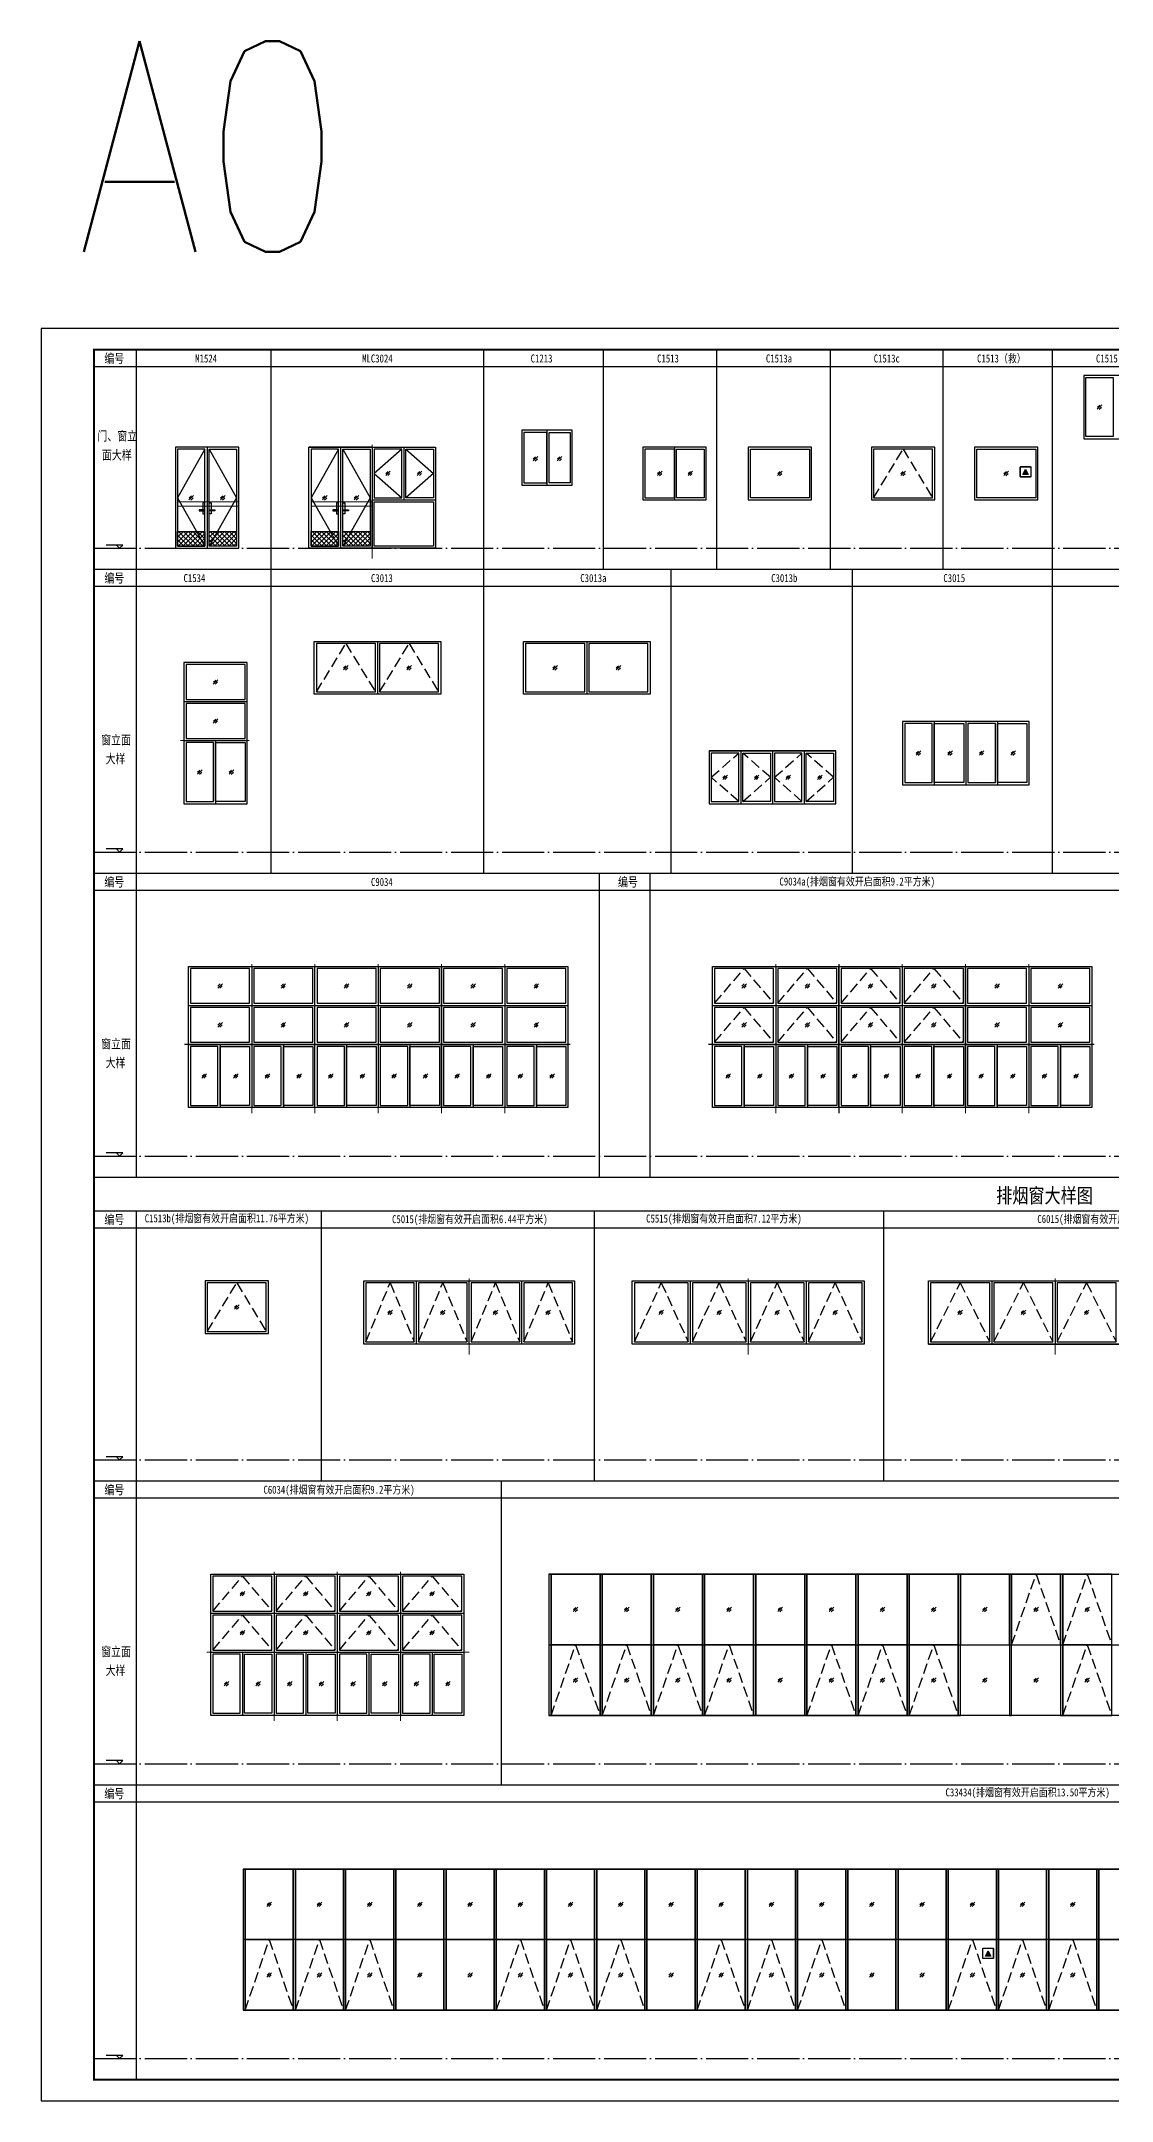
# Model space of a CAD drawing. Extents: x 6843040 to 15500510, y -6507076 to -4940511.
# Drawn here: x 7622462 to 7647852, y -6262272 to -6213400 of the extents above; entities that cross this region are included whole.
import ezdxf

# ---------------------------------------------------------------- set-up
doc = ezdxf.new("R2010")
doc.units = 0
doc.header["$LTSCALE"] = 1000
doc.header["$MEASUREMENT"] = 0
doc.linetypes.add('DASH', pattern=[0.35, 0.25, -0.1])
doc.linetypes.add('DOTE', pattern=[2.42, 2, -0.2, 0.02, -0.2])
for name, color, linetype in [('2-WALL-SOLID', 253, 'Continuous'), ('DIM_ELEV', 3, 'Continuous'), ('DOTE', 8, 'DOTE'), ('E_LINE_1', 1, 'Continuous'), ('E_LINE_3', 7, 'Continuous'), ('E_LINE_6', 11, 'Continuous'), ('PUB_DIM', 3, 'Continuous'), ('PUB_HATCH', 8, 'Continuous'), ('PUB_TEXT', 7, 'Continuous'), ('PUB_TITLE', 4, 'Continuous'), ('TEXT', 7, 'Continuous'), ('WALL', 1, 'Continuous'), ('WINDOW', 4, 'Continuous'), ('门窗开启方向', 8, 'Continuous')]:
    doc.layers.add(name, color=color, linetype=linetype)
doc.styles.add('-宋体', font='', dxfattribs={"width": 0.8})
doc.styles.add('_HZTXT', font='SIMPLEX', dxfattribs={"width": 0.9, "bigfont": 'HZTXT'})
doc.styles.get('-宋体').set_extended_font_data('SimSun')

# ---------------------------------------------------------------- blocks, each defined once
blk = doc.blocks.new('DSX')
at = {"layer": '2-WALL-SOLID'}
for p, q in [((503975789, 2501645805), (503975844, 2501645857)), ((503975790, 2501645829), (503975818, 2501645854)), ((503975813, 2501645805), (503975840, 2501645831))]:
    blk.add_line(p, q, dxfattribs=at)
blk = doc.blocks.new('消防救援标志')
at = {"layer": 'WALL'}
blk.add_hatch(color=256, dxfattribs=at).paths.add_polyline_path([(13378845, 1069457.5), (13377845, 1069457.5), (13378345, 1070457.5)])
for points in [[(13377445, 1070957.5), (13379245, 1070957.5, -0.41421356), (13379345, 1070857.5), (13379345, 1069057.5, -0.41421356), (13379245, 1068957.5), (13377445, 1068957.5, -0.41421356), (13377345, 1069057.5), (13377345, 1070857.5, -0.41421356)], [(13377445, 1070932.5), (13379245, 1070932.5, -0.41421356), (13379320, 1070857.5), (13379320, 1069057.5, -0.41421356), (13379245, 1068982.5), (13377445, 1068982.5, -0.41421356), (13377370, 1069057.5), (13377370, 1070857.5, -0.41421356)]]:
    blk.add_lwpolyline(points, format="xyb", close=True)
blk.add_lwpolyline([(13378845, 1069457.5), (13377845, 1069457.5), (13378345, 1070457.5)], close=True, dxfattribs=at)

msp = doc.modelspace()

# ---------------------------------------------------------------- hatches: boundary and pattern name
at = {"layer": '门窗开启方向'}
h = msp.add_hatch(dxfattribs=at)
h.set_pattern_fill('ANSI37', color=256, scale=50, style=0)
h.set_pattern_definition([(45, (6601749, -5734486.73), (-56.126601, 56.126601), []), (135, (6601749, -5734486.73), (-56.126601, -56.126601), [])])
h.paths.add_polyline_path([(7625696.3, -6225382.1), (7625696.3, -6225032.1), (7626346.3, -6225032.1), (7626346.3, -6225382.1)])
h = msp.add_hatch(dxfattribs=at)
h.set_pattern_fill('ANSI37', color=256, scale=50, style=0)
h.set_pattern_definition([(45, (6602499, -5734486.73), (-56.126601, 56.126601), []), (135, (6602499, -5734486.73), (-56.126601, -56.126601), [])])
h.paths.add_polyline_path([(7626446.3, -6225382.1), (7626446.3, -6225032.1), (7627096.3, -6225032.1), (7627096.3, -6225382.1)])
h = msp.add_hatch(dxfattribs=at)
h.set_pattern_fill('ANSI37', color=256, scale=50, style=0)
h.set_pattern_definition([(45, (6604914.84, -5734486.73), (-56.126601, 56.126601), []), (135, (6604914.84, -5734486.73), (-56.126601, -56.126601), [])])
h.paths.add_polyline_path([(7628862.1, -6225382.1), (7628862.1, -6225032.1), (7629512.1, -6225032.1), (7629512.1, -6225382.1)])
h = msp.add_hatch(dxfattribs=at)
h.set_pattern_fill('ANSI37', color=256, scale=50, style=0)
h.set_pattern_definition([(45, (6605664.84, -5734486.73), (-56.126601, 56.126601), []), (135, (6605664.84, -5734486.73), (-56.126601, -56.126601), [])])
h.paths.add_polyline_path([(7629612.1, -6225382.1), (7629612.1, -6225032.1), (7630262.1, -6225032.1), (7630262.1, -6225382.1)])

# ---------------------------------------------------------------- linework, layer by layer
for points in [[(7647188.4, -6222832.1), (7648688.4, -6222832.1), (7648688.4, -6221332.1), (7647188.4, -6221332.1)], [(7633857.5, -6223932.1), (7635057.5, -6223932.1), (7635057.5, -6222632), (7633857.5, -6222632)], [(7625646.3, -6225432.1), (7627146.3, -6225432.1), (7627146.3, -6223032.1), (7625646.3, -6223032.1)], [(7631812.1, -6225432.1), (7628812.1, -6225432.1), (7628812.1, -6223032.1), (7631812.1, -6223032.1)], [(7636731.7, -6224282.1), (7638231.7, -6224282.1), (7638231.7, -6223032), (7636731.7, -6223032)], [(7639231.7, -6224282.1), (7640731.7, -6224282.1), (7640731.7, -6223032), (7639231.7, -6223032)], [(7642153, -6224282.1), (7643653, -6224282.1), (7643653, -6223032), (7642153, -6223032)], [(7644598.6, -6224282.1), (7646098.6, -6224282.1), (7646098.6, -6223032), (7644598.6, -6223032)], [(7625847.6, -6231492.8), (7627347.6, -6231492.8), (7627347.6, -6228142.8), (7625847.6, -6228142.8)], [(7642891, -6231042.9), (7645891, -6231042.9), (7645891, -6229542.8), (7642891, -6229542.8)], [(7634954.8, -6238703.6), (7625954.8, -6238703.6), (7625954.8, -6235353.6), (7634954.8, -6235353.6)], [(7631954.8, -6238703.6), (7628954.8, -6238703.6), (7628954.8, -6235353.6), (7631954.8, -6235353.6)], [(7634954.8, -6238703.6), (7631954.8, -6238703.6), (7631954.8, -6235353.6), (7634954.8, -6235353.6)], [(7641382.2, -6238703.6), (7638382.2, -6238703.6), (7638382.2, -6235353.6), (7641382.2, -6235353.6)], [(7644382.2, -6238703.6), (7641382.2, -6238703.6), (7641382.2, -6235353.6), (7644382.2, -6235353.6)], [(7647382.2, -6238703.6), (7644382.2, -6238703.6), (7644382.2, -6235353.6), (7647382.2, -6235353.6)], [(7626350.8, -6244064.2), (7627850.8, -6244064.2), (7627850.8, -6242814.1), (7626350.8, -6242814.1)], [(7635111.4, -6244314.1), (7630111.4, -6244314.1), (7630111.4, -6242814.1), (7635111.4, -6242814.1)], [(7641981.2, -6244314.1), (7636481.2, -6244314.1), (7636481.2, -6242814.1), (7641981.2, -6242814.1)], [(7649506.2, -6244314.1), (7643506.2, -6244314.1), (7643506.2, -6242814.1), (7649506.2, -6242814.1)], [(7632484.6, -6253125), (7626484.6, -6253125), (7626484.6, -6249775), (7632484.6, -6249775)]]:
    msp.add_lwpolyline(points, close=True)
for points in [[(7630312.1, -6224282.1), (7631812.1, -6224282.1)], [(7628812.1, -6225432.1), (7630312.1, -6225432.1)]]:
    msp.add_lwpolyline(points)
at = {"layer": 'DIM_ELEV'}
for p, q in [((7624395.5, -6225357.1), (7624001.4, -6225357.1)), ((7624320.5, -6225432.1), (7624245.5, -6225357.1)), ((7624320.5, -6225432.1), (7624395.5, -6225357.1)), ((7624395.5, -6232567.8), (7624001.4, -6232567.8)), ((7624320.5, -6232642.8), (7624245.5, -6232567.8)), ((7624320.5, -6232642.8), (7624395.5, -6232567.8)), ((7624395.5, -6239778.6), (7624001.4, -6239778.6)), ((7624320.5, -6239853.6), (7624245.5, -6239778.6)), ((7624320.5, -6239853.6), (7624395.5, -6239778.6)), ((7624395.5, -6246989.3), (7624001.4, -6246989.3)), ((7624320.5, -6247064.3), (7624245.5, -6246989.3)), ((7624320.5, -6247064.3), (7624395.5, -6246989.3)), ((7624395.5, -6254200), (7624001.4, -6254200)), ((7624320.5, -6254275), (7624245.5, -6254200)), ((7624320.5, -6254275), (7624395.5, -6254200)), ((7624395.5, -6261196.4), (7624001.4, -6261196.4)), ((7624320.5, -6261271.4), (7624245.5, -6261196.4)), ((7624320.5, -6261271.4), (7624395.5, -6261196.4))]:
    msp.add_line(p, q, dxfattribs=at)
at = {"layer": 'DOTE', "linetype": 'DOTE', "ltscale": 0.5}
for p, q in [((7623712.5, -6225432.1), (7664082.6, -6225432.1)), ((7623712.5, -6232642.8), (7664082.6, -6232642.8)), ((7623712.5, -6239853.6), (7664082.6, -6239853.6)), ((7623712.5, -6247064.3), (7664082.6, -6247064.3)), ((7623712.5, -6254275), (7667106.5, -6254275)), ((7623712.5, -6261271.4), (7667106.5, -6261271.4))]:
    msp.add_line(p, q, dxfattribs=at)
at = {"layer": 'E_LINE_1', "linetype": 'DASH', "const_width": 20}
for points in [[(7625696.3, -6224332.1), (7627146.3, -6224332.1)], [(7625696.3, -6224432.1), (7627146.3, -6224432.1)], [(7628862.1, -6224332.1), (7630312.1, -6224332.1)], [(7628862.1, -6224432.1), (7630312.1, -6224432.1)]]:
    msp.add_lwpolyline(points, dxfattribs=at)
at = {"layer": 'E_LINE_3'}
for points in [[(7631937.4, -6227642.7), (7631937.4, -6228892.8), (7628937.3, -6228892.8), (7628937.3, -6227642.8), (7631937.3, -6227642.8)], [(7636901.6, -6227642.7), (7636901.6, -6228892.8), (7633901.6, -6228892.8), (7633901.6, -6227642.8), (7636901.6, -6227642.8)], [(7627250.3, -6256771.4), (7660650.3, -6256771.4)], [(7660650.3, -6260121.4), (7627250.3, -6260121.4)]]:
    msp.add_lwpolyline(points, dxfattribs=at)
msp.add_lwpolyline([(7638305, -6231492.8), (7641305, -6231492.8), (7641305, -6230242.7), (7638305, -6230242.7)], close=True, dxfattribs=at)
at = {"layer": 'E_LINE_6'}
for points in [[(7634554.1, -6249775), (7634504.1, -6249775), (7634504.1, -6253125), (7634554.1, -6253125)], [(7635767.6, -6249775), (7635717.6, -6249775), (7635717.6, -6253125), (7635767.6, -6253125)], [(7636981, -6249775), (7636931, -6249775), (7636931, -6253125), (7636981, -6253125)], [(7638194.5, -6249775), (7638144.5, -6249775), (7638144.5, -6253125), (7638194.5, -6253125)], [(7639408, -6249775), (7639358, -6249775), (7639358, -6253125), (7639408, -6253125)], [(7640621.4, -6249775), (7640571.4, -6249775), (7640571.4, -6253125), (7640621.4, -6253125)], [(7641834.9, -6249775), (7641784.9, -6249775), (7641784.9, -6253125), (7641834.9, -6253125)], [(7643048.3, -6249775), (7642998.3, -6249775), (7642998.3, -6253125), (7643048.3, -6253125)], [(7644261.8, -6249775), (7644211.8, -6249775), (7644211.8, -6253125), (7644261.8, -6253125)], [(7645475.3, -6249775), (7645425.3, -6249775), (7645425.3, -6253125), (7645475.3, -6253125)], [(7646688.7, -6249775), (7646638.7, -6249775), (7646638.7, -6253125), (7646688.7, -6253125)], [(7627300.3, -6256771.4), (7627250.3, -6256771.4), (7627250.3, -6260121.4), (7627300.3, -6260121.4)], [(7628491.4, -6256771.4), (7628441.4, -6256771.4), (7628441.4, -6260121.4), (7628491.4, -6260121.4)], [(7629682.5, -6256771.4), (7629632.5, -6256771.4), (7629632.5, -6260121.4), (7629682.5, -6260121.4)], [(7630873.5, -6256771.4), (7630823.5, -6256771.4), (7630823.5, -6260121.4), (7630873.5, -6260121.4)], [(7632064.6, -6256771.4), (7632014.6, -6256771.4), (7632014.6, -6260121.4), (7632064.6, -6260121.4)], [(7633255.7, -6256771.4), (7633205.7, -6256771.4), (7633205.7, -6260121.4), (7633255.7, -6260121.4)], [(7634446.7, -6256771.4), (7634396.7, -6256771.4), (7634396.7, -6260121.4), (7634446.7, -6260121.4)], [(7635637.8, -6256771.4), (7635587.8, -6256771.4), (7635587.8, -6260121.4), (7635637.8, -6260121.4)], [(7636828.9, -6256771.4), (7636778.9, -6256771.4), (7636778.9, -6260121.4), (7636828.9, -6260121.4)], [(7638020, -6256771.4), (7637970, -6256771.4), (7637970, -6260121.4), (7638020, -6260121.4)], [(7639211, -6256771.4), (7639161, -6256771.4), (7639161, -6260121.4), (7639211, -6260121.4)], [(7640402.1, -6256771.4), (7640352.1, -6256771.4), (7640352.1, -6260121.4), (7640402.1, -6260121.4)], [(7641593.2, -6256771.4), (7641543.2, -6256771.4), (7641543.2, -6260121.4), (7641593.2, -6260121.4)], [(7642784.2, -6256771.4), (7642734.2, -6256771.4), (7642734.2, -6260121.4), (7642784.2, -6260121.4)], [(7643975.3, -6256771.4), (7643925.3, -6256771.4), (7643925.3, -6260121.4), (7643975.3, -6260121.4)], [(7645166.4, -6256771.4), (7645116.4, -6256771.4), (7645116.4, -6260121.4), (7645166.4, -6260121.4)], [(7646357.5, -6256771.4), (7646307.5, -6256771.4), (7646307.5, -6260121.4), (7646357.5, -6260121.4)], [(7647548.5, -6256771.4), (7647498.5, -6256771.4), (7647498.5, -6260121.4), (7647548.5, -6260121.4)]]:
    msp.add_lwpolyline(points, close=True, dxfattribs=at)
at = {"layer": 'PUB_DIM', "const_width": 25}
for points in [[(7630312.1, -6225677.9), (7630312.1, -6222974.9)], [(7627401.2, -6229992.8), (7625759.2, -6229992.8)], [(7627454.8, -6238841.6), (7627454.8, -6235296.3)], [(7628954.8, -6238841.6), (7628954.8, -6235296.3)], [(7630454.8, -6238841.6), (7630454.8, -6235296.3)], [(7631954.8, -6238841.6), (7631954.8, -6235296.3)], [(7633454.8, -6238841.6), (7633454.8, -6235296.3)], [(7639882.2, -6238841.6), (7639882.2, -6235296.3)], [(7641382.2, -6238841.6), (7641382.2, -6235296.3)], [(7642882.2, -6238841.6), (7642882.2, -6235296.3)], [(7644382.2, -6238841.6), (7644382.2, -6235296.3)], [(7645882.2, -6238841.6), (7645882.2, -6235296.3)], [(7635008.4, -6237203.5), (7625854.6, -6237203.5)], [(7647435.8, -6237203.5), (7638282, -6237203.5)], [(7632611.4, -6244566.3), (7632611.4, -6242756.8)], [(7639231.2, -6244566.3), (7639231.2, -6242756.8)], [(7646506.2, -6244566.3), (7646506.2, -6242756.8)], [(7627984.6, -6253263), (7627984.6, -6249717.7)], [(7629484.6, -6253263), (7629484.6, -6249717.7)], [(7630984.6, -6253263), (7630984.6, -6249717.7)], [(7632618.8, -6251625), (7626384.5, -6251625)]]:
    msp.add_lwpolyline(points, dxfattribs=at)
at = {"layer": 'PUB_TITLE', "linetype": 'ByBlock'}
for p, q in [((7623712.5, -6221121.5), (7664082.6, -6221121.5)), ((7623712.5, -6225932.3), (7664082.6, -6225932.3)), ((7623712.5, -6226332.3), (7664082.6, -6226332.3)), ((7623712.5, -6233143), (7664082.6, -6233143)), ((7623712.5, -6233543), (7664082.6, -6233543)), ((7623712.5, -6240353.7), (7664082.6, -6240353.7)), ((7623712.5, -6241153.7), (7664082.6, -6241153.7)), ((7623712.5, -6241553.7), (7664082.6, -6241553.7)), ((7623712.5, -6247964.4), (7667106.5, -6247964.4)), ((7623712.5, -6254775.1), (7667106.5, -6254775.1)), ((7623712.5, -6255175.1), (7667106.5, -6255175.1))]:
    msp.add_line(p, q, dxfattribs=at)
at = {"layer": 'PUB_TITLE'}
msp.add_lwpolyline([(7622462.5, -6262271.5), (7681912.5, -6262271.5), (7681912.5, -6220221.5), (7622462.5, -6220221.5)], close=True, dxfattribs=at)
at = {"layer": 'PUB_TITLE', "const_width": 50}
msp.add_lwpolyline([(7623712.5, -6261771.5), (7681412.5, -6261771.5), (7681412.5, -6220721.5), (7623712.5, -6220721.5)], close=True, dxfattribs=at)
at = {"layer": 'PUB_TITLE', "linetype": 'ByBlock'}
for points in [[(7624712.5, -6220721.5), (7624712.5, -6240353.7)], [(7627906.1, -6220721.5), (7627906.1, -6233143)], [(7632951.8, -6220721.5), (7632951.8, -6233143)], [(7635790.8, -6220721.5), (7635790.8, -6225932.3)], [(7638480.8, -6220721.5), (7638480.8, -6225932.3)], [(7641170.8, -6220721.5), (7641170.8, -6225932.3)], [(7643847.6, -6220721.5), (7643847.6, -6225932.3)], [(7646434.5, -6220721.5), (7646434.5, -6225932.3)], [(7637392.5, -6225932.3), (7637392.5, -6233143)], [(7641696.7, -6225932.3), (7641696.7, -6233143)], [(7646434.5, -6225932.3), (7646434.5, -6233143)], [(7635693, -6233143), (7635693, -6240353.7)], [(7636893, -6233143), (7636893, -6240353.7)], [(7624712.5, -6241153.7), (7624712.5, -6261771.5)], [(7629099.2, -6241153.7), (7629099.2, -6247564.4)], [(7635576.5, -6241153.7), (7635576.5, -6247564.4)], [(7642436.6, -6241153.7), (7642436.6, -6247564.4)], [(7623712.5, -6247564.4), (7667106.5, -6247564.4), (7667106.5, -6261771.5)], [(7633371.4, -6247564.4), (7633371.4, -6254775.1)]]:
    msp.add_lwpolyline(points, dxfattribs=at)
at = {"layer": 'WINDOW'}
for points in [[(7647888.4, -6222782.1), (7647238.4, -6222782.1), (7647238.4, -6221382.1), (7647888.4, -6221382.1)], [(7634457.5, -6222682), (7633907.5, -6222682), (7633907.5, -6223882.1), (7634457.5, -6223882.1)], [(7634507.5, -6222682), (7635007.5, -6222682), (7635007.5, -6223882.1), (7634507.5, -6223882.1)], [(7626346.3, -6223082.1), (7625696.3, -6223082.1), (7625696.3, -6225382.1), (7626346.3, -6225382.1)], [(7626446.3, -6223082.1), (7627096.3, -6223082.1), (7627096.3, -6225382.1), (7626446.3, -6225382.1)], [(7629512.1, -6223082.1), (7628862.1, -6223082.1), (7628862.1, -6225382.1), (7629512.1, -6225382.1)], [(7629612.1, -6223082.1), (7630262.1, -6223082.1), (7630262.1, -6225382.1), (7629612.1, -6225382.1)], [(7631012.1, -6223082.1), (7630362.1, -6223082.1), (7630362.1, -6224232.1), (7631012.1, -6224232.1)], [(7631112.1, -6223082.1), (7631762.1, -6223082.1), (7631762.1, -6224232.1), (7631112.1, -6224232.1)], [(7637481.7, -6223082), (7636781.7, -6223082), (7636781.7, -6224232.1), (7637481.7, -6224232.1)], [(7637531.7, -6223082), (7638181.7, -6223082), (7638181.7, -6224232.1), (7637531.7, -6224232.1)], [(7639281.7, -6223082), (7640681.7, -6223082), (7640681.7, -6224232.1), (7639281.7, -6224232.1)], [(7643603, -6223082), (7642203, -6223082), (7642203, -6224232.1), (7643603, -6224232.1)], [(7644648.6, -6223082), (7646048.6, -6223082), (7646048.6, -6224232.1), (7644648.6, -6224232.1)], [(7630312.1, -6224282.1), (7631812.1, -6224282.1), (7631812.1, -6225432.1), (7630312.1, -6225432.1)], [(7630362.1, -6224332.1), (7631762.1, -6224332.1), (7631762.1, -6225382.1), (7630362.1, -6225382.1)], [(7630387.3, -6227692.8), (7628987.3, -6227692.8), (7628987.3, -6228842.8), (7630387.3, -6228842.8)], [(7631887.3, -6227692.8), (7630487.3, -6227692.8), (7630487.3, -6228842.8), (7631887.3, -6228842.8)], [(7635351.6, -6227692.8), (7633951.6, -6227692.8), (7633951.6, -6228842.8), (7635351.6, -6228842.8)], [(7636851.6, -6227692.8), (7635451.6, -6227692.8), (7635451.6, -6228842.8), (7636851.6, -6228842.8)], [(7625897.6, -6229017.8), (7627297.6, -6229017.8), (7627297.6, -6228192.8), (7625897.6, -6228192.8)], [(7625897.6, -6229942.8), (7627297.6, -6229942.8), (7627297.6, -6229117.8), (7625897.6, -6229117.8)], [(7642941, -6230992.9), (7643591, -6230992.9), (7643591, -6229592.8), (7642941, -6229592.8)], [(7644340.9, -6230992.9), (7643641, -6230992.9), (7643641, -6229592.8), (7644341, -6229592.8)], [(7644441, -6230992.9), (7645091, -6230992.9), (7645091, -6229592.8), (7644441, -6229592.8)], [(7645841, -6230992.9), (7645141, -6230992.9), (7645141, -6229592.8), (7645841, -6229592.8)], [(7626547.6, -6230042.8), (7625897.6, -6230042.8), (7625897.6, -6231442.8), (7626547.6, -6231442.8)], [(7626597.6, -6230042.8), (7627297.6, -6230042.8), (7627297.6, -6231442.8), (7626597.6, -6231442.8)], [(7639005, -6230292.7), (7638355, -6230292.7), (7638355, -6231442.8), (7639005, -6231442.8)], [(7639105, -6230292.7), (7639755, -6230292.7), (7639755, -6231442.8), (7639105, -6231442.8)], [(7640505, -6230292.7), (7639855, -6230292.7), (7639855, -6231442.8), (7640505, -6231442.8)], [(7640605, -6230292.7), (7641255, -6230292.7), (7641255, -6231442.8), (7640605, -6231442.8)], [(7627404.8, -6235403.6), (7626004.8, -6235403.6), (7626004.8, -6236228.6), (7627404.8, -6236228.6)], [(7628904.8, -6235403.6), (7627504.8, -6235403.6), (7627504.8, -6236228.6), (7628904.8, -6236228.6)], [(7630404.8, -6235403.6), (7629004.8, -6235403.6), (7629004.8, -6236228.6), (7630404.8, -6236228.6)], [(7631904.8, -6235403.6), (7630504.8, -6235403.6), (7630504.8, -6236228.6), (7631904.8, -6236228.6)], [(7633404.8, -6235403.6), (7632004.8, -6235403.6), (7632004.8, -6236228.6), (7633404.8, -6236228.6)], [(7634904.8, -6235403.6), (7633504.8, -6235403.6), (7633504.8, -6236228.6), (7634904.8, -6236228.6)], [(7639832.2, -6235403.6), (7638432.2, -6235403.6), (7638432.2, -6236228.6), (7639832.2, -6236228.6)], [(7641332.2, -6235403.6), (7639932.2, -6235403.6), (7639932.2, -6236228.6), (7641332.2, -6236228.6)], [(7642832.2, -6235403.6), (7641432.2, -6235403.6), (7641432.2, -6236228.6), (7642832.2, -6236228.6)], [(7644332.2, -6235403.6), (7642932.2, -6235403.6), (7642932.2, -6236228.6), (7644332.2, -6236228.6)], [(7645832.2, -6235403.6), (7644432.2, -6235403.6), (7644432.2, -6236228.6), (7645832.2, -6236228.6)], [(7647332.2, -6235403.6), (7645932.2, -6235403.6), (7645932.2, -6236228.6), (7647332.2, -6236228.6)], [(7627404.8, -6236328.6), (7626004.8, -6236328.6), (7626004.8, -6237153.6), (7627404.8, -6237153.6)], [(7628904.8, -6236328.6), (7627504.8, -6236328.6), (7627504.8, -6237153.6), (7628904.8, -6237153.6)], [(7630404.8, -6236328.6), (7629004.8, -6236328.6), (7629004.8, -6237153.6), (7630404.8, -6237153.6)], [(7631904.8, -6236328.6), (7630504.8, -6236328.6), (7630504.8, -6237153.6), (7631904.8, -6237153.6)], [(7633404.8, -6236328.6), (7632004.8, -6236328.6), (7632004.8, -6237153.6), (7633404.8, -6237153.6)], [(7634904.8, -6236328.6), (7633504.8, -6236328.6), (7633504.8, -6237153.6), (7634904.8, -6237153.6)], [(7639832.2, -6236328.6), (7638432.2, -6236328.6), (7638432.2, -6237153.6), (7639832.2, -6237153.6)], [(7641332.2, -6236328.6), (7639932.2, -6236328.6), (7639932.2, -6237153.6), (7641332.2, -6237153.6)], [(7642832.2, -6236328.6), (7641432.2, -6236328.6), (7641432.2, -6237153.6), (7642832.2, -6237153.6)], [(7644332.2, -6236328.6), (7642932.2, -6236328.6), (7642932.2, -6237153.6), (7644332.2, -6237153.6)], [(7645832.2, -6236328.6), (7644432.2, -6236328.6), (7644432.2, -6237153.6), (7645832.2, -6237153.6)], [(7647332.2, -6236328.6), (7645932.2, -6236328.6), (7645932.2, -6237153.6), (7647332.2, -6237153.6)], [(7626654.8, -6237253.6), (7626004.8, -6237253.6), (7626004.8, -6238653.6), (7626654.8, -6238653.6)], [(7626704.8, -6237253.6), (7627404.8, -6237253.6), (7627404.8, -6238653.6), (7626704.8, -6238653.6)], [(7628154.8, -6237253.6), (7627504.8, -6237253.6), (7627504.8, -6238653.6), (7628154.8, -6238653.6)], [(7628204.8, -6237253.6), (7628904.8, -6237253.6), (7628904.8, -6238653.6), (7628204.8, -6238653.6)], [(7629654.8, -6237253.6), (7629004.8, -6237253.6), (7629004.8, -6238653.6), (7629654.8, -6238653.6)], [(7629704.8, -6237253.6), (7630404.8, -6237253.6), (7630404.8, -6238653.6), (7629704.8, -6238653.6)], [(7631154.8, -6237253.6), (7630504.8, -6237253.6), (7630504.8, -6238653.6), (7631154.8, -6238653.6)], [(7631204.8, -6237253.6), (7631904.8, -6237253.6), (7631904.8, -6238653.6), (7631204.8, -6238653.6)], [(7632654.8, -6237253.6), (7632004.8, -6237253.6), (7632004.8, -6238653.6), (7632654.8, -6238653.6)], [(7632704.8, -6237253.6), (7633404.8, -6237253.6), (7633404.8, -6238653.6), (7632704.8, -6238653.6)], [(7634154.8, -6237253.6), (7633504.8, -6237253.6), (7633504.8, -6238653.6), (7634154.8, -6238653.6)], [(7634204.8, -6237253.6), (7634904.8, -6237253.6), (7634904.8, -6238653.6), (7634204.8, -6238653.6)], [(7639082.2, -6237253.6), (7638432.2, -6237253.6), (7638432.2, -6238653.6), (7639082.2, -6238653.6)], [(7639132.2, -6237253.6), (7639832.2, -6237253.6), (7639832.2, -6238653.6), (7639132.2, -6238653.6)], [(7640582.2, -6237253.6), (7639932.2, -6237253.6), (7639932.2, -6238653.6), (7640582.2, -6238653.6)], [(7640632.2, -6237253.6), (7641332.2, -6237253.6), (7641332.2, -6238653.6), (7640632.2, -6238653.6)], [(7642082.2, -6237253.6), (7641432.2, -6237253.6), (7641432.2, -6238653.6), (7642082.2, -6238653.6)], [(7642132.2, -6237253.6), (7642832.2, -6237253.6), (7642832.2, -6238653.6), (7642132.2, -6238653.6)], [(7643582.2, -6237253.6), (7642932.2, -6237253.6), (7642932.2, -6238653.6), (7643582.2, -6238653.6)], [(7643632.2, -6237253.6), (7644332.2, -6237253.6), (7644332.2, -6238653.6), (7643632.2, -6238653.6)], [(7645082.2, -6237253.6), (7644432.2, -6237253.6), (7644432.2, -6238653.6), (7645082.2, -6238653.6)], [(7645132.2, -6237253.6), (7645832.2, -6237253.6), (7645832.2, -6238653.6), (7645132.2, -6238653.6)], [(7646582.2, -6237253.6), (7645932.2, -6237253.6), (7645932.2, -6238653.6), (7646582.2, -6238653.6)], [(7646632.2, -6237253.6), (7647332.2, -6237253.6), (7647332.2, -6238653.6), (7646632.2, -6238653.6)], [(7627800.8, -6242864.1), (7626400.8, -6242864.1), (7626400.8, -6244014.2), (7627800.8, -6244014.2)], [(7630161.4, -6244264.1), (7631311.4, -6244264.1), (7631311.4, -6242864.1), (7630161.4, -6242864.1)], [(7631411.4, -6244264.1), (7632561.4, -6244264.1), (7632561.4, -6242864.1), (7631411.4, -6242864.1)], [(7632661.4, -6244264.1), (7633811.4, -6244264.1), (7633811.4, -6242864.1), (7632661.4, -6242864.1)], [(7633911.4, -6244264.1), (7635061.4, -6244264.1), (7635061.4, -6242864.1), (7633911.4, -6242864.1)], [(7637806.2, -6242864.1), (7636531.2, -6242864.1), (7636531.2, -6244264.1), (7637806.2, -6244264.1)], [(7639181.2, -6242864.1), (7637906.2, -6242864.1), (7637906.2, -6244264.1), (7639181.2, -6244264.1)], [(7640556.2, -6242864.1), (7639281.2, -6242864.1), (7639281.2, -6244264.1), (7640556.2, -6244264.1)], [(7641931.2, -6242864.1), (7640656.2, -6242864.1), (7640656.2, -6244264.1), (7641931.2, -6244264.1)], [(7644956.2, -6242864.1), (7643556.2, -6242864.1), (7643556.2, -6244264.1), (7644956.2, -6244264.1)], [(7646456.2, -6242864.1), (7645056.2, -6242864.1), (7645056.2, -6244264.1), (7646456.2, -6244264.1)], [(7647956.2, -6242864.1), (7646556.2, -6242864.1), (7646556.2, -6244264.1), (7647956.2, -6244264.1)], [(7627934.6, -6249825), (7626534.6, -6249825), (7626534.6, -6250650), (7627934.6, -6250650)], [(7629434.6, -6249825), (7628034.6, -6249825), (7628034.6, -6250650), (7629434.6, -6250650)], [(7630934.6, -6249825), (7629534.6, -6249825), (7629534.6, -6250650), (7630934.6, -6250650)], [(7632434.6, -6249825), (7631034.6, -6249825), (7631034.6, -6250650), (7632434.6, -6250650)], [(7634554.1, -6251450), (7635717.6, -6251450), (7635717.6, -6249775), (7634554.1, -6249775)], [(7635767.6, -6251450), (7636931, -6251450), (7636931, -6249775), (7635767.6, -6249775)], [(7636981, -6251450), (7638144.5, -6251450), (7638144.5, -6249775), (7636981, -6249775)], [(7638194.5, -6251450), (7639358, -6251450), (7639358, -6249775), (7638194.5, -6249775)], [(7639408, -6251450), (7640571.4, -6251450), (7640571.4, -6249775), (7639408, -6249775)], [(7640621.4, -6251450), (7641784.9, -6251450), (7641784.9, -6249775), (7640621.4, -6249775)], [(7641834.9, -6251450), (7642998.3, -6251450), (7642998.3, -6249775), (7641834.9, -6249775)], [(7643048.3, -6251450), (7644211.8, -6251450), (7644211.8, -6249775), (7643048.3, -6249775)], [(7644261.8, -6251450), (7645425.3, -6251450), (7645425.3, -6249775), (7644261.8, -6249775)], [(7645475.3, -6251450), (7646638.7, -6251450), (7646638.7, -6249775), (7645475.3, -6249775)], [(7646688.7, -6251450), (7647852.2, -6251450), (7647852.2, -6249775), (7646688.7, -6249775)], [(7627934.6, -6250750), (7626534.6, -6250750), (7626534.6, -6251575), (7627934.6, -6251575)], [(7629434.6, -6250750), (7628034.6, -6250750), (7628034.6, -6251575), (7629434.6, -6251575)], [(7630934.6, -6250750), (7629534.6, -6250750), (7629534.6, -6251575), (7630934.6, -6251575)], [(7632434.6, -6250750), (7631034.6, -6250750), (7631034.6, -6251575), (7632434.6, -6251575)], [(7634554.1, -6253125), (7635717.6, -6253125), (7635717.6, -6251450), (7634554.1, -6251450)], [(7635767.6, -6253125), (7636931, -6253125), (7636931, -6251450), (7635767.6, -6251450)], [(7636981, -6253125), (7638144.5, -6253125), (7638144.5, -6251450), (7636981, -6251450)], [(7638194.5, -6253125), (7639358, -6253125), (7639358, -6251450), (7638194.5, -6251450)], [(7639408, -6253125), (7640571.4, -6253125), (7640571.4, -6251450), (7639408, -6251450)], [(7640621.4, -6253125), (7641784.9, -6253125), (7641784.9, -6251450), (7640621.4, -6251450)], [(7641834.9, -6253125), (7642998.3, -6253125), (7642998.3, -6251450), (7641834.9, -6251450)], [(7643048.3, -6253125), (7644211.8, -6253125), (7644211.8, -6251450), (7643048.3, -6251450)], [(7646688.7, -6253125), (7647852.2, -6253125), (7647852.2, -6251450), (7646688.7, -6251450)], [(7627184.6, -6251675), (7626534.6, -6251675), (7626534.6, -6253075), (7627184.6, -6253075)], [(7627284.6, -6251675), (7627934.6, -6251675), (7627934.6, -6253075), (7627284.6, -6253075)], [(7628684.6, -6251675), (7628034.6, -6251675), (7628034.6, -6253075), (7628684.6, -6253075)], [(7628784.6, -6251675), (7629434.6, -6251675), (7629434.6, -6253075), (7628784.6, -6253075)], [(7630184.6, -6251675), (7629534.6, -6251675), (7629534.6, -6253075), (7630184.6, -6253075)], [(7630284.6, -6251675), (7630934.6, -6251675), (7630934.6, -6253075), (7630284.6, -6253075)], [(7631684.6, -6251675), (7631034.6, -6251675), (7631034.6, -6253075), (7631684.6, -6253075)], [(7631784.6, -6251675), (7632434.6, -6251675), (7632434.6, -6253075), (7631784.6, -6253075)], [(7627300.3, -6258446.4), (7628441.4, -6258446.4), (7628441.4, -6256771.4), (7627300.3, -6256771.4)], [(7628491.4, -6258446.4), (7629632.5, -6258446.4), (7629632.5, -6256771.4), (7628491.4, -6256771.4)], [(7629682.5, -6258446.4), (7630823.5, -6258446.4), (7630823.5, -6256771.4), (7629682.5, -6256771.4)], [(7630873.5, -6258446.4), (7632014.6, -6258446.4), (7632014.6, -6256771.4), (7630873.5, -6256771.4)], [(7632064.6, -6258446.4), (7633205.7, -6258446.4), (7633205.7, -6256771.4), (7632064.6, -6256771.4)], [(7633255.7, -6258446.4), (7634396.7, -6258446.4), (7634396.7, -6256771.4), (7633255.7, -6256771.4)], [(7634446.7, -6258446.4), (7635587.8, -6258446.4), (7635587.8, -6256771.4), (7634446.7, -6256771.4)], [(7635637.8, -6258446.4), (7636778.9, -6258446.4), (7636778.9, -6256771.4), (7635637.8, -6256771.4)], [(7636828.9, -6258446.4), (7637970, -6258446.4), (7637970, -6256771.4), (7636828.9, -6256771.4)], [(7638020, -6258446.4), (7639161, -6258446.4), (7639161, -6256771.4), (7638020, -6256771.4)], [(7639211, -6258446.4), (7640352.1, -6258446.4), (7640352.1, -6256771.4), (7639211, -6256771.4)], [(7640402.1, -6258446.4), (7641543.2, -6258446.4), (7641543.2, -6256771.4), (7640402.1, -6256771.4)], [(7641593.2, -6258446.4), (7642734.2, -6258446.4), (7642734.2, -6256771.4), (7641593.2, -6256771.4)], [(7642784.2, -6258446.4), (7643925.3, -6258446.4), (7643925.3, -6256771.4), (7642784.2, -6256771.4)], [(7643975.3, -6258446.4), (7645116.4, -6258446.4), (7645116.4, -6256771.4), (7643975.3, -6256771.4)], [(7645166.4, -6258446.4), (7646307.5, -6258446.4), (7646307.5, -6256771.4), (7645166.4, -6256771.4)], [(7646357.5, -6258446.4), (7647498.5, -6258446.4), (7647498.5, -6256771.4), (7646357.5, -6256771.4)], [(7647548.5, -6258446.4), (7648689.6, -6258446.4), (7648689.6, -6256771.4), (7647548.5, -6256771.4)], [(7627300.3, -6260121.4), (7628441.4, -6260121.4), (7628441.4, -6258446.4), (7627300.3, -6258446.4)], [(7628491.4, -6260121.4), (7629632.5, -6260121.4), (7629632.5, -6258446.4), (7628491.4, -6258446.4)], [(7629682.5, -6260121.4), (7630823.5, -6260121.4), (7630823.5, -6258446.4), (7629682.5, -6258446.4)], [(7630873.5, -6260121.4), (7632014.6, -6260121.4), (7632014.6, -6258446.4), (7630873.5, -6258446.4)], [(7632064.6, -6260121.4), (7633205.7, -6260121.4), (7633205.7, -6258446.4), (7632064.6, -6258446.4)], [(7633255.7, -6260121.4), (7634396.7, -6260121.4), (7634396.7, -6258446.4), (7633255.7, -6258446.4)], [(7634446.7, -6260121.4), (7635587.8, -6260121.4), (7635587.8, -6258446.4), (7634446.7, -6258446.4)], [(7635637.8, -6260121.4), (7636778.9, -6260121.4), (7636778.9, -6258446.4), (7635637.8, -6258446.4)], [(7636828.9, -6260121.4), (7637970, -6260121.4), (7637970, -6258446.4), (7636828.9, -6258446.4)], [(7638020, -6260121.4), (7639161, -6260121.4), (7639161, -6258446.4), (7638020, -6258446.4)], [(7639211, -6260121.4), (7640352.1, -6260121.4), (7640352.1, -6258446.4), (7639211, -6258446.4)], [(7640402.1, -6260121.4), (7641543.2, -6260121.4), (7641543.2, -6258446.4), (7640402.1, -6258446.4)], [(7641593.2, -6260121.4), (7642734.2, -6260121.4), (7642734.2, -6258446.4), (7641593.2, -6258446.4)], [(7642784.2, -6260121.4), (7643925.3, -6260121.4), (7643925.3, -6258446.4), (7642784.2, -6258446.4)], [(7643975.3, -6260121.4), (7645116.4, -6260121.4), (7645116.4, -6258446.4), (7643975.3, -6258446.4)], [(7645166.4, -6260121.4), (7646307.5, -6260121.4), (7646307.5, -6258446.4), (7645166.4, -6258446.4)], [(7646357.5, -6260121.4), (7647498.5, -6260121.4), (7647498.5, -6258446.4), (7646357.5, -6258446.4)], [(7647548.5, -6260121.4), (7648689.6, -6260121.4), (7648689.6, -6258446.4), (7647548.5, -6258446.4)]]:
    msp.add_lwpolyline(points, close=True, dxfattribs=at)
for points in [[(7634457.5, -6222632), (7634457.5, -6223932.1)], [(7626396.3, -6223032.1), (7626396.3, -6225432.1)], [(7630312.1, -6223032.1), (7628812.1, -6223032.1)], [(7629562.1, -6223032.1), (7629562.1, -6225432.1)], [(7630312.1, -6223032.1), (7630312.1, -6225432.1)], [(7631062.1, -6223032.1), (7631062.1, -6224282.1)], [(7637481.7, -6223032), (7637481.7, -6224282.1)], [(7626331.3, -6224522.1), (7626211.3, -6224522.1), (7626211.3, -6224542.1), (7626331.3, -6224542.1), (7626331.3, -6224522.1)], [(7626296.3, -6224542.1), (7626296.3, -6224612.1), (7626346.3, -6224612.1), (7626346.3, -6224352.1), (7626296.3, -6224352.1), (7626296.3, -6224522.1)], [(7626496.3, -6224542.1), (7626496.3, -6224612.1), (7626446.3, -6224612.1), (7626446.3, -6224352.1), (7626496.3, -6224352.1), (7626496.3, -6224522.1)], [(7626461.3, -6224522.1), (7626581.3, -6224522.1), (7626581.3, -6224542.1), (7626461.3, -6224542.1), (7626461.3, -6224522.1)], [(7629497.1, -6224522.1), (7629377.1, -6224522.1), (7629377.1, -6224542.1), (7629497.1, -6224542.1), (7629497.1, -6224522.1)], [(7629462.1, -6224542.1), (7629462.1, -6224612.1), (7629512.1, -6224612.1), (7629512.1, -6224352.1), (7629462.1, -6224352.1), (7629462.1, -6224522.1)], [(7629662.1, -6224542.1), (7629662.1, -6224612.1), (7629612.1, -6224612.1), (7629612.1, -6224352.1), (7629662.1, -6224352.1), (7629662.1, -6224522.1)], [(7629627.1, -6224522.1), (7629747.1, -6224522.1), (7629747.1, -6224542.1), (7629627.1, -6224542.1), (7629627.1, -6224522.1)], [(7630437.3, -6227642.7), (7630437.3, -6228892.8)], [(7635401.6, -6227642.7), (7635401.6, -6228892.8)], [(7625847.6, -6229067.8), (7627347.6, -6229067.8)], [(7643641, -6229542.8), (7643641, -6231042.9)], [(7644391, -6229542.8), (7644391, -6231042.9)], [(7645141, -6229542.8), (7645141, -6231042.9)], [(7625847.6, -6229992.8), (7627347.6, -6229992.8)], [(7626597.6, -6229992.8), (7626597.6, -6231492.8)], [(7638305, -6230242.7), (7641305, -6230242.7)], [(7639055, -6230242.7), (7639055, -6231492.8)], [(7639805, -6230242.7), (7639805, -6231492.8)], [(7640555, -6230242.7), (7640555, -6231492.8)], [(7642891, -6231042.9), (7645891, -6231042.9)], [(7638305, -6231492.8), (7641305, -6231492.8)], [(7627454.8, -6235353.6), (7627454.8, -6238703.6)], [(7630454.8, -6235353.6), (7630454.8, -6238703.6)], [(7633454.8, -6235353.6), (7633454.8, -6238703.6)], [(7639882.2, -6235353.6), (7639882.2, -6238703.6)], [(7642882.2, -6235353.6), (7642882.2, -6238703.6)], [(7645882.2, -6235353.6), (7645882.2, -6238703.6)], [(7625954.8, -6236278.6), (7628954.8, -6236278.6)], [(7628954.8, -6236278.6), (7631954.8, -6236278.6)], [(7631954.8, -6236278.6), (7634954.8, -6236278.6)], [(7638382.2, -6236278.6), (7641382.2, -6236278.6)], [(7641382.2, -6236278.6), (7644382.2, -6236278.6)], [(7644382.2, -6236278.6), (7647382.2, -6236278.6)], [(7625954.8, -6237203.6), (7628954.8, -6237203.6)], [(7626704.8, -6237203.6), (7626704.8, -6238703.6)], [(7628204.8, -6237203.6), (7628204.8, -6238703.6)], [(7628954.8, -6237203.6), (7631954.8, -6237203.6)], [(7629704.8, -6237203.6), (7629704.8, -6238703.6)], [(7631204.8, -6237203.6), (7631204.8, -6238703.6)], [(7631954.8, -6237203.6), (7634954.8, -6237203.6)], [(7632704.8, -6237203.6), (7632704.8, -6238703.6)], [(7634204.8, -6237203.6), (7634204.8, -6238703.6)], [(7638382.2, -6237203.6), (7641382.2, -6237203.6)], [(7639132.2, -6237203.6), (7639132.2, -6238703.6)], [(7640632.2, -6237203.6), (7640632.2, -6238703.6)], [(7641382.2, -6237203.6), (7644382.2, -6237203.6)], [(7642132.2, -6237203.6), (7642132.2, -6238703.6)], [(7643632.2, -6237203.6), (7643632.2, -6238703.6)], [(7644382.2, -6237203.6), (7647382.2, -6237203.6)], [(7645132.2, -6237203.6), (7645132.2, -6238703.6)], [(7646632.2, -6237203.6), (7646632.2, -6238703.6)], [(7631361.4, -6244314.1), (7631361.4, -6242814.1)], [(7632611.4, -6244314.1), (7632611.4, -6242814.1)], [(7633861.4, -6244314.1), (7633861.4, -6242814.1)], [(7637856.2, -6242814.1), (7637856.2, -6244314.1)], [(7639231.2, -6242814.1), (7639231.2, -6244314.1)], [(7640606.2, -6242814.1), (7640606.2, -6244314.1)], [(7645006.2, -6242814.1), (7645006.2, -6244314.1)], [(7646506.2, -6242814.1), (7646506.2, -6244314.1)], [(7643506.2, -6244314.1), (7649506.2, -6244314.1)], [(7627984.6, -6249775), (7627984.6, -6253125)], [(7629484.6, -6249775), (7629484.6, -6253125)], [(7630984.6, -6249775), (7630984.6, -6253125)], [(7634504.1, -6249775), (7666104.1, -6249775)], [(7626484.6, -6250700), (7632484.6, -6250700)], [(7634504.1, -6251450), (7666104.1, -6251450)], [(7626484.6, -6251625), (7632484.6, -6251625)], [(7627234.6, -6251625), (7627234.6, -6253125)], [(7628734.6, -6251625), (7628734.6, -6253125)], [(7630234.6, -6251625), (7630234.6, -6253125)], [(7631734.6, -6251625), (7631734.6, -6253125)], [(7666104.1, -6253125), (7634504.1, -6253125)], [(7660650.3, -6258446.4), (7627250.3, -6258446.4)]]:
    msp.add_lwpolyline(points, dxfattribs=at)
at = {"layer": 'WINDOW', "color": 8}
for points in [[(7626346.3, -6223082.1), (7625696.3, -6224232.1), (7626346.3, -6225382.1)], [(7626446.3, -6223082.1), (7627096.3, -6224232.1), (7626446.3, -6225382.1)], [(7629512.1, -6223082.1), (7628862.1, -6224232.1), (7629512.1, -6225382.1)], [(7629612.1, -6223082.1), (7630262.1, -6224232.1), (7629612.1, -6225382.1)], [(7631012.1, -6223082.1), (7630362.1, -6223657.1), (7631012.1, -6224232.1)], [(7631112.1, -6223082.1), (7631762.1, -6223657.1), (7631112.1, -6224232.1)]]:
    msp.add_lwpolyline(points, dxfattribs=at)
at = {"layer": 'WINDOW', "color": 8, "linetype": 'DASH'}
for points in [[(7642203, -6224232.1), (7642903, -6223082), (7643603, -6224232.1)], [(7628987.3, -6228842.8), (7629687.3, -6227692.8), (7630387.3, -6228842.8)], [(7630487.3, -6228842.8), (7631187.3, -6227692.8), (7631887.3, -6228842.8)], [(7639005, -6231442.8), (7638355, -6230867.8), (7639005, -6230292.7)], [(7639105, -6231442.8), (7639755, -6230867.8), (7639105, -6230292.7)], [(7640505, -6231442.8), (7639855, -6230867.8), (7640505, -6230292.7)], [(7640605, -6231442.8), (7641255, -6230867.8), (7640605, -6230292.7)], [(7638432.2, -6236228.6), (7639132.2, -6235403.6), (7639832.2, -6236228.6)], [(7639932.2, -6236228.6), (7640632.2, -6235403.6), (7641332.2, -6236228.6)], [(7641432.2, -6236228.6), (7642132.2, -6235403.6), (7642832.2, -6236228.6)], [(7642932.2, -6236228.6), (7643632.2, -6235403.6), (7644332.2, -6236228.6)], [(7638432.2, -6237153.6), (7639132.2, -6236328.6), (7639832.2, -6237153.6)], [(7639932.2, -6237153.6), (7640632.2, -6236328.6), (7641332.2, -6237153.6)], [(7641432.2, -6237153.6), (7642132.2, -6236328.6), (7642832.2, -6237153.6)], [(7642932.2, -6237153.6), (7643632.2, -6236328.6), (7644332.2, -6237153.6)], [(7626400.8, -6244014.2), (7627100.8, -6242864.1), (7627800.8, -6244014.2)], [(7630161.4, -6244264.1), (7630736.4, -6242864.1), (7631311.4, -6244264.1)], [(7631411.4, -6244264.1), (7631986.4, -6242864.1), (7632561.4, -6244264.1)], [(7632661.4, -6244264.1), (7633236.4, -6242864.1), (7633811.4, -6244264.1)], [(7633911.4, -6244264.1), (7634486.4, -6242864.1), (7635061.4, -6244264.1)], [(7636531.2, -6244264.1), (7637168.7, -6242864.1), (7637806.2, -6244264.1)], [(7637906.2, -6244264.1), (7638543.7, -6242864.1), (7639181.2, -6244264.1)], [(7639281.2, -6244264.1), (7639918.7, -6242864.1), (7640556.2, -6244264.1)], [(7640656.2, -6244264.1), (7641293.7, -6242864.1), (7641931.2, -6244264.1)], [(7643556.2, -6244264.1), (7644256.2, -6242864.1), (7644956.2, -6244264.1)], [(7645056.2, -6244264.1), (7645756.2, -6242864.1), (7646456.2, -6244264.1)], [(7646556.2, -6244264.1), (7647256.2, -6242864.1), (7647956.2, -6244264.1)], [(7626534.6, -6250650), (7627234.6, -6249825), (7627934.6, -6250650)], [(7628034.6, -6250650), (7628734.6, -6249825), (7629434.6, -6250650)], [(7629534.6, -6250650), (7630234.6, -6249825), (7630934.6, -6250650)], [(7631034.6, -6250650), (7631734.6, -6249825), (7632434.6, -6250650)], [(7645475.3, -6251450), (7646057, -6249775), (7646638.7, -6251450)], [(7646688.7, -6251450), (7647270.5, -6249775), (7647852.2, -6251450)], [(7626534.6, -6251575), (7627234.6, -6250750), (7627934.6, -6251575)], [(7628034.6, -6251575), (7628734.6, -6250750), (7629434.6, -6251575)], [(7629534.6, -6251575), (7630234.6, -6250750), (7630934.6, -6251575)], [(7631034.6, -6251575), (7631734.6, -6250750), (7632434.6, -6251575)], [(7634554.1, -6253125), (7635135.8, -6251450), (7635717.6, -6253125)], [(7635767.6, -6253125), (7636349.3, -6251450), (7636931, -6253125)], [(7636981, -6253125), (7637562.8, -6251450), (7638144.5, -6253125)], [(7638194.5, -6253125), (7638776.2, -6251450), (7639358, -6253125)], [(7640621.4, -6253125), (7641203.2, -6251450), (7641784.9, -6253125)], [(7641834.9, -6253125), (7642416.6, -6251450), (7642998.3, -6253125)], [(7643048.3, -6253125), (7643630.1, -6251450), (7644211.8, -6253125)], [(7646688.7, -6253125), (7647270.5, -6251450), (7647852.2, -6253125)], [(7627300.3, -6260121.4), (7627870.9, -6258446.4), (7628441.4, -6260121.4)], [(7628491.4, -6260121.4), (7629061.9, -6258446.4), (7629632.5, -6260121.4)], [(7629682.5, -6260121.4), (7630253, -6258446.4), (7630823.5, -6260121.4)], [(7633255.7, -6260121.4), (7633826.2, -6258446.4), (7634396.7, -6260121.4)], [(7634446.7, -6260121.4), (7635017.3, -6258446.4), (7635587.8, -6260121.4)], [(7635637.8, -6260121.4), (7636208.3, -6258446.4), (7636778.9, -6260121.4)], [(7638020, -6260121.4), (7638590.5, -6258446.4), (7639161, -6260121.4)], [(7639211, -6260121.4), (7639781.6, -6258446.4), (7640352.1, -6260121.4)], [(7640402.1, -6260121.4), (7640972.6, -6258446.4), (7641543.2, -6260121.4)], [(7643975.3, -6260121.4), (7644545.8, -6258446.4), (7645116.4, -6260121.4)], [(7645166.4, -6260121.4), (7645736.9, -6258446.4), (7646307.5, -6260121.4)], [(7646357.5, -6260121.4), (7646928, -6258446.4), (7647498.5, -6260121.4)]]:
    msp.add_lwpolyline(points, dxfattribs=at)
at = {"layer": '门窗开启方向'}
for points in [[(7625696.3, -6225382.1), (7625696.3, -6225032.1), (7626346.3, -6225032.1), (7626346.3, -6225382.1)], [(7626446.3, -6225382.1), (7626446.3, -6225032.1), (7627096.3, -6225032.1), (7627096.3, -6225382.1)], [(7628862.1, -6225382.1), (7628862.1, -6225032.1), (7629512.1, -6225032.1), (7629512.1, -6225382.1)], [(7629612.1, -6225382.1), (7629612.1, -6225032.1), (7630262.1, -6225032.1), (7630262.1, -6225382.1)]]:
    msp.add_lwpolyline(points, close=True, dxfattribs=at)

# ---------------------------------------------------------------- block references
at = {"xscale": 0.125, "yscale": 0.125, "zscale": 0.125}
for p in [(5973514.5, -6357363.8), (5972625.3, -6392518)]:
    msp.add_blockref('消防救援标志', p, dxfattribs=at)
at = {"layer": 'PUB_HATCH', "xscale": 2, "yscale": 2, "zscale": 2}
for p in [(-1000304069.6, -5009513744.1), (-1000320945.9, -5009515319.1), (-1000320195.9, -5009515319.1), (-1000317450.5, -5009514969.1), (-1000316875.5, -5009514969.1), (-1000314501.3, -5009515319.1), (-1000313776.3, -5009515319.1), (-1000311651.3, -5009515319.1), (-1000308730, -5009515319.1), (-1000306284.4, -5009515319.1), (-1000325611.7, -5009515894.1), (-1000324861.7, -5009515894.1), (-1000322445.9, -5009515894.1), (-1000321695.9, -5009515894.1), (-1000325035.4, -5009520267.3), (-1000321945.6, -5009519929.8), (-1000320445.6, -5009519929.8), (-1000316981.4, -5009519929.8), (-1000315481.4, -5009519929.8), (-1000325035.4, -5009521192.3), (-1000308367, -5009521954.9), (-1000307617, -5009521954.9), (-1000306867, -5009521954.9), (-1000306117, -5009521954.9), (-1000325410.4, -5009522404.8), (-1000324660.4, -5009522404.8), (-1000312953, -5009522529.8), (-1000312203, -5009522529.8), (-1000311453, -5009522529.8), (-1000310703, -5009522529.8), (-1000324928.2, -5009527478.1), (-1000323428.2, -5009527478.1), (-1000321928.2, -5009527478.1), (-1000320428.2, -5009527478.1), (-1000320428.2, -5009527478.1), (-1000318928.2, -5009527478.1), (-1000317428.2, -5009527478.1), (-1000312500.7, -5009527478.1), (-1000311000.7, -5009527478.1), (-1000309500.7, -5009527478.1), (-1000308000.7, -5009527478.1), (-1000306500.7, -5009527478.1), (-1000305000.7, -5009527478.1), (-1000324928.2, -5009528403.1), (-1000323428.2, -5009528403.1), (-1000321928.2, -5009528403.1), (-1000320428.2, -5009528403.1), (-1000320428.2, -5009528403.1), (-1000318928.2, -5009528403.1), (-1000317428.2, -5009528403.1), (-1000312500.7, -5009528403.1), (-1000311000.7, -5009528403.1), (-1000309500.7, -5009528403.1), (-1000308000.7, -5009528403.1), (-1000308000.7, -5009528403.1), (-1000306500.7, -5009528403.1), (-1000305000.7, -5009528403.1), (-1000325303.2, -5009529615.6), (-1000324553.2, -5009529615.6), (-1000323803.2, -5009529615.6), (-1000323053.2, -5009529615.6), (-1000322303.2, -5009529615.6), (-1000321553.2, -5009529615.6), (-1000320803.2, -5009529615.6), (-1000320053.2, -5009529615.6), (-1000319303.2, -5009529615.6), (-1000318553.2, -5009529615.6), (-1000317803.2, -5009529615.6), (-1000317053.2, -5009529615.6), (-1000312875.7, -5009529615.6), (-1000312125.8, -5009529615.6), (-1000311375.7, -5009529615.6), (-1000310625.8, -5009529615.6), (-1000309875.7, -5009529615.6), (-1000309125.8, -5009529615.6), (-1000308375.7, -5009529615.6), (-1000307625.8, -5009529615.6), (-1000306875.7, -5009529615.6), (-1000306125.8, -5009529615.6), (-1000305375.7, -5009529615.6), (-1000304625.8, -5009529615.6), (-1000324532.2, -5009535101.1), (-1000320896.6, -5009535226.1), (-1000319646.6, -5009535226.1), (-1000318396.6, -5009535226.1), (-1000317146.6, -5009535226.1), (-1000314464.2, -5009535226.1), (-1000313089.2, -5009535226.1), (-1000311714.3, -5009535226.1), (-1000310339.2, -5009535226.1), (-1000307376.8, -5009535226.1), (-1000305876.8, -5009535226.1), (-1000304376.8, -5009535226.1), (-1000324398.3, -5009541899.5), (-1000322898.3, -5009541899.5), (-1000321398.3, -5009541899.5), (-1000319898.3, -5009541899.5), (-1000316497.2, -5009542274.5), (-1000315283.7, -5009542274.5), (-1000314070.2, -5009542274.5), (-1000312856.8, -5009542274.5), (-1000311643.3, -5009542274.5), (-1000310429.8, -5009542274.5), (-1000309216.4, -5009542274.5), (-1000308002.9, -5009542274.5), (-1000306789.5, -5009542274.5), (-1000305576, -5009542274.5), (-1000304362.5, -5009542274.5), (-1000324398.3, -5009542824.5), (-1000322898.3, -5009542824.5), (-1000321398.3, -5009542824.5), (-1000319898.3, -5009542824.5), (-1000324773.3, -5009544037), (-1000324023.4, -5009544037), (-1000323273.3, -5009544037), (-1000322523.4, -5009544037), (-1000321773.3, -5009544037), (-1000321023.4, -5009544037), (-1000320273.3, -5009544037), (-1000319523.4, -5009544037), (-1000316497.2, -5009543949.5), (-1000315283.7, -5009543949.5), (-1000314070.2, -5009543949.5), (-1000312856.8, -5009543949.5), (-1000311643.3, -5009543949.5), (-1000310429.8, -5009543949.5), (-1000309216.4, -5009543949.5), (-1000308002.9, -5009543949.5), (-1000306789.5, -5009543949.5), (-1000305576, -5009543949.5), (-1000304362.5, -5009543949.5), (-1000323762.1, -5009549270.9), (-1000322571.1, -5009549270.9), (-1000321380, -5009549270.9), (-1000320188.9, -5009549270.9), (-1000318997.9, -5009549270.9), (-1000317806.8, -5009549270.9), (-1000316615.7, -5009549270.9), (-1000315424.6, -5009549270.9), (-1000314233.6, -5009549270.9), (-1000313042.5, -5009549270.9), (-1000311851.4, -5009549270.9), (-1000310660.4, -5009549270.9), (-1000309469.3, -5009549270.9), (-1000308278.2, -5009549270.9), (-1000307087.1, -5009549270.9), (-1000305896.1, -5009549270.9), (-1000304705, -5009549270.9), (-1000323762.1, -5009550945.9), (-1000322571.1, -5009550945.9), (-1000321380, -5009550945.9), (-1000320188.9, -5009550945.9), (-1000318997.9, -5009550945.9), (-1000317806.8, -5009550945.9), (-1000316615.7, -5009550945.9), (-1000315424.6, -5009550945.9), (-1000314233.6, -5009550945.9), (-1000313042.5, -5009550945.9), (-1000311851.4, -5009550945.9), (-1000310660.4, -5009550945.9), (-1000309469.3, -5009550945.9), (-1000308278.2, -5009550945.9), (-1000307087.1, -5009550945.9), (-1000305896.1, -5009550945.9), (-1000304705, -5009550945.9)]:
    msp.add_blockref('DSX', p, dxfattribs=at)

# ---------------------------------------------------------------- texts
at = {"layer": 'PUB_TEXT', "style": '_HZTXT'}
for s, height, width, p in [('A0', 5000, 0.774, (7623304.3, -6218400.5)), ('编号', 250, 0.9, (7623960.1, -6221062.3)), ('门、窗立', 250, 0.9, (7623794.4, -6222902.8)), ('面大样', 250, 0.9, (7623901.6, -6223351.3)), ('编号', 250, 0.9, (7623960.1, -6226273)), ('窗立面', 250, 0.9, (7623882.8, -6230113.5)), ('大样', 250, 0.9, (7623989.9, -6230562)), ('编号', 250, 0.9, (7623960.1, -6233483.7)), ('编号', 250, 0.9, (7636140.7, -6233483.7)), ('窗立面', 250, 0.9, (7623882.8, -6237324.2)), ('大样', 250, 0.9, (7623989.9, -6237772.7)), ('编号', 250, 0.9, (7623960.1, -6241494.4)), ('编号', 250, 0.9, (7623960.1, -6247905.2)), ('窗立面', 250, 0.9, (7623882.8, -6251745.6)), ('大样', 250, 0.9, (7623989.9, -6252194.2)), ('编号', 250, 0.9, (7623960.1, -6255115.9))]:
    msp.add_text(s, height=height, dxfattribs=dict(at, width=width)).set_placement(p)
at = {"layer": 'TEXT', "style": '-宋体', "width": 0.8}
for s, height, p in [('M1524', 189.87, (7626115.8, -6221023.8)), ('MLC3024', 189.87, (7630074, -6221023.8)), ('C1213', 189.87, (7634071.1, -6221023.8)), ('C1513', 189.87, (7637069.6, -6221023.8)), ('C1513a', 189.87, (7639649.4, -6221023.8)), ('C1513c', 189.87, (7642206.7, -6221023.8)), ('C1513（救）', 189.87, (7644658.4, -6221023.8)), ('C1515', 189.87, (7647477.3, -6221023.8)), ('C1534', 189.87, (7625838.1, -6226234.5)), ('C3013', 189.87, (7630283.3, -6226234.5)), ('C3013a', 189.87, (7635247.5, -6226234.5)), ('C3013b', 189.87, (7639774.8, -6226234.5)), ('C3015', 189.87, (7643858.1, -6226234.5)), ('C9034', 189.87, (7630283.3, -6233445.2)), ('排烟窗大样图', 350, (7645111.5, -6240965.6))]:
    msp.add_text(s, height=height, dxfattribs=at).set_placement(p)
at = {"layer": 'TEXT', "color": 0, "style": '-宋体', "width": 0.8}
for s, p in [('C9034a(排烟窗有效开启面积9.2平方米)', (7639971.1, -6233434.6)), ('C1513b(排烟窗有效开启面积11.76平方米)', (7624917.9, -6241426.2)), ('C5015(排烟窗有效开启面积6.44平方米)', (7630783.5, -6241446.5)), ('C5515(排烟窗有效开启面积7.12平方米)', (7636809.7, -6241431.6)), ('C6015(排烟窗有效开启面积7.84平方米)', (7646086.7, -6241442.5)), ('C6034(排烟窗有效开启面积9.2平方米)', (7627733.5, -6247866.1)), ('C33434(排烟窗有效开启面积13.50平方米)', (7643909.3, -6255047.2))]:
    msp.add_text(s, height=189.873, dxfattribs=at).set_placement(p)

doc.saveas('drawing.dxf')
